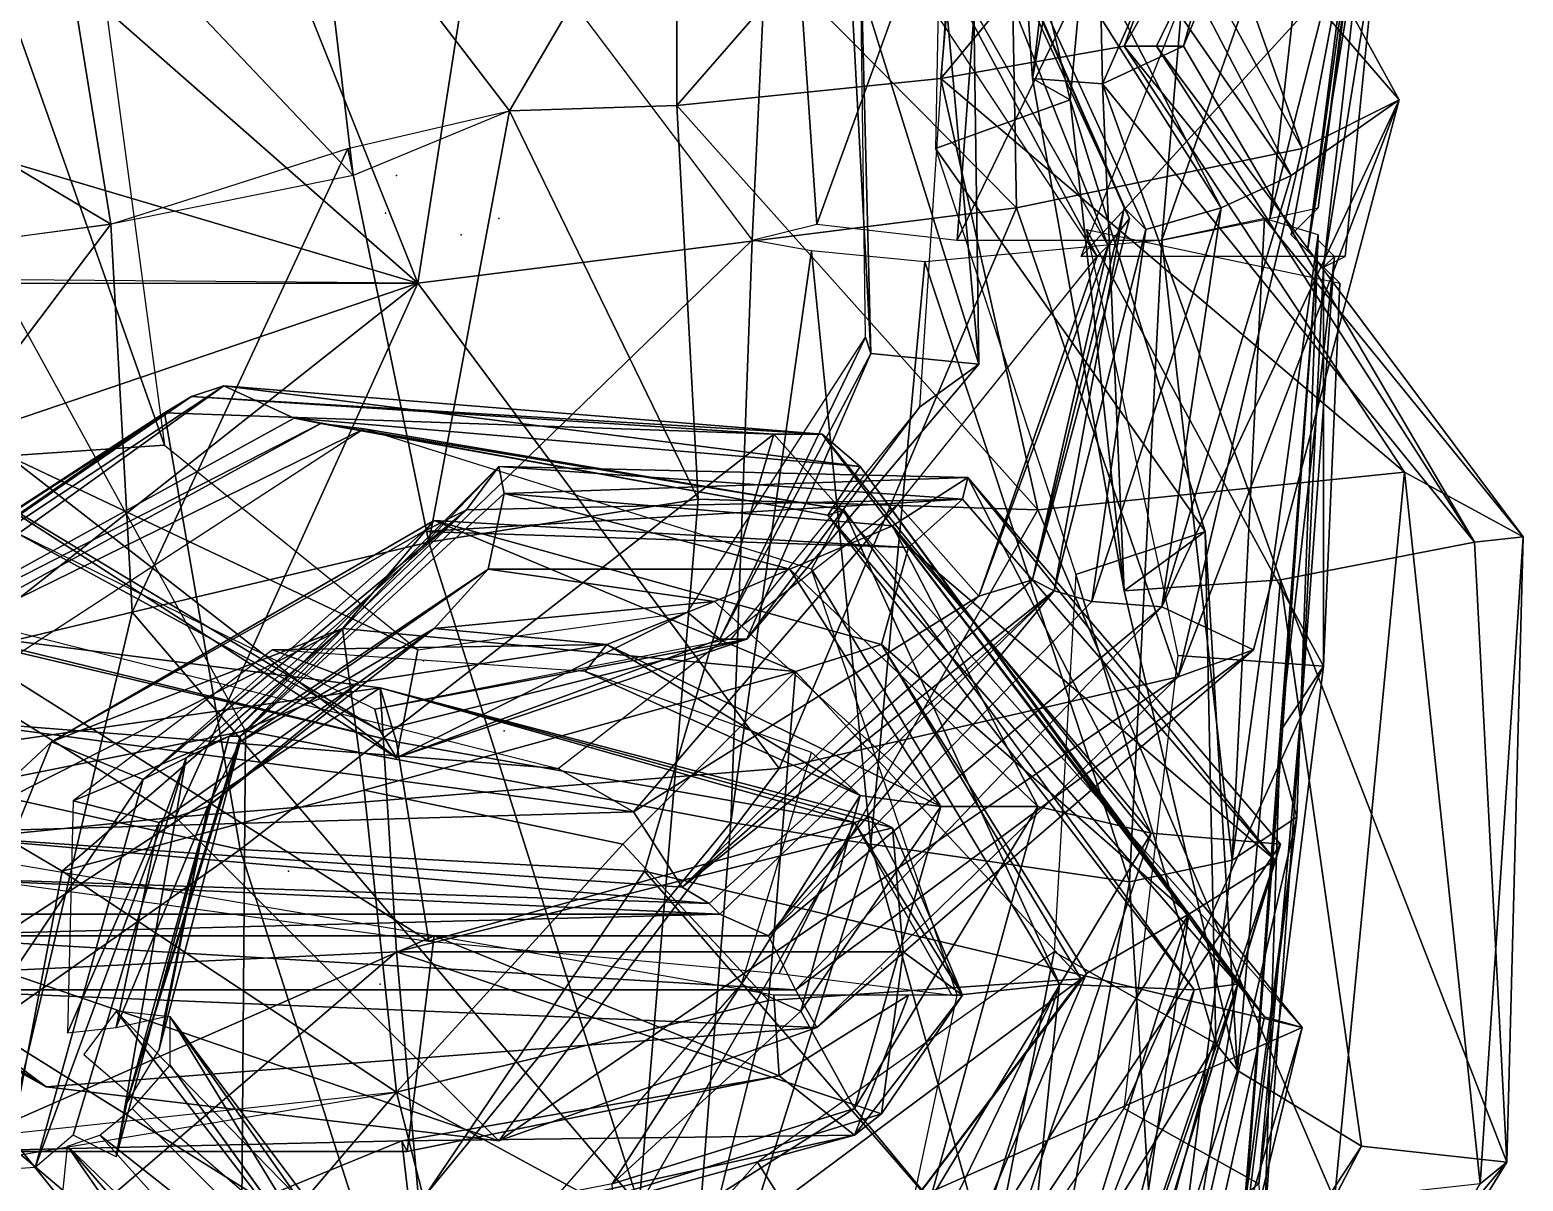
# Model space of a CAD drawing. Extents: x 4.9 to 9.1, y -6.1 to 13.5.
# Drawn here: x 7.1919 to 7.6535, y -5.5203 to -5.1645 of the extents above; entities that cross this region are included whole.
import ezdxf

# ---------------------------------------------------------------- set-up
doc = ezdxf.new("R2010")
doc.units = 0
doc.layers.get('0').update_dxf_attribs({"linetype": 'CONTINUOUS'})

msp = doc.modelspace()

# ---------------------------------------------------------------- linework, layer by layer
at = {"color": 0}
for p in [(7.30519, -5.20949, -0.54), (7.30519, -5.20949, -0.53833), (7.30185, -5.22115, -0.49333), (7.30185, -5.22115, -0.49333), (7.33685, -5.22282, 0.88833), (7.33685, -5.22282, 0.88833), (7.33685, -5.22282, 0.88833), (7.33685, -5.22282, 0.88833), (7.32519, -5.22782, 0.655), (7.32519, -5.22782, 0.655), (7.31352, -5.35949, -2.53), (7.33852, -5.38115, 0.88667), (7.27185, -5.42449, -1.145), (7.27185, -5.42449, -1.145), (7.29685, -5.44449, -3.88833), (7.29685, -5.44449, -3.88833), (7.29685, -5.44449, -4.11167), (7.30352, -5.44449, -3.87333), (7.30352, -5.44449, -3.87333), (7.45519, -5.45449, -4.11167), (7.30019, -5.45949, -2.53833), (7.30019, -5.45949, -2.53833), (7.32685, -5.46115, -2.52333), (7.32685, -5.46115, -2.52333)]:
    msp.add_point(p, dxfattribs=at)
for points in [[(7.51519, -5.00449, 1.20667), (7.49352, -5.03449, 1.31167), (7.58519, -5.20115, 1.30333)], [(7.50019, -5.05282, 1.145), (7.51519, -5.00449, 1.20667), (7.61519, -5.18615, 1.20667)], [(7.58519, -5.20115, 1.30333), (7.61519, -5.18615, 1.20667), (7.51519, -5.00449, 1.20667)], [(7.14352, -5.01615, 0.59333), (7.15685, -5.19615, 0.62333), (7.27685, -5.04615, 0.73167)], [(7.51352, -5.18615, -0.55833), (7.47519, -5.02615, -0.32333), (7.47185, -5.20115, -0.36833)], [(7.47519, -5.02615, -0.32333), (7.51352, -5.18615, -0.55833), (7.52685, -5.04282, -0.55833)], [(7.52019, -5.02449, -0.88), (7.49185, -5.03115, -0.705), (7.50185, -5.17949, -0.71333)], [(7.50185, -5.17949, -0.71333), (7.52352, -5.18115, -0.88), (7.52019, -5.02449, -0.88)], [(7.58352, -5.04449, -1.05167), (7.52019, -5.02449, -0.88), (7.52352, -5.18115, -0.88)], [(7.52685, -5.04282, -0.55833), (7.50185, -5.17949, -0.71333), (7.49185, -5.03115, -0.705)], [(7.49352, -5.03449, 1.31167), (7.34019, -5.06115, 1.49333), (7.49685, -5.21949, 1.465)], [(7.49685, -5.21949, 1.465), (7.58519, -5.20115, 1.30333), (7.49352, -5.03449, 1.31167)], [(7.50185, -5.17949, -0.71333), (7.52685, -5.04282, -0.55833), (7.51352, -5.18615, -0.55833)], [(7.52352, -5.18115, -0.88), (7.54852, -5.16949, -1.06833), (7.58352, -5.04449, -1.05167)], [(7.59852, -5.04949, -1.215), (7.58352, -5.04449, -1.05167), (7.54852, -5.16949, -1.06833)], [(7.42352, -5.05449, 0.68167), (7.27685, -5.04615, 0.73167), (7.41519, -5.22949, 0.67667)], [(7.53019, -5.16949, -1.265), (7.59852, -5.04949, -1.215), (7.54019, -5.16949, -1.20833)], [(7.59852, -5.04949, -1.215), (7.53019, -5.16949, -1.265), (7.57019, -5.06282, -1.32667)], [(7.54852, -5.16949, -1.06833), (7.54019, -5.16949, -1.20833), (7.59852, -5.04949, -1.215)], [(7.41519, -5.22949, 0.67667), (7.43519, -5.22449, 0.66167), (7.42352, -5.05449, 0.68167)], [(7.49019, -5.07282, 0.635), (7.42352, -5.05449, 0.68167), (7.43519, -5.22449, 0.66167)], [(7.47685, -5.05782, 1.09), (7.50019, -5.05282, 1.145), (7.58185, -5.20949, 1.14667)], [(7.61519, -5.18615, 1.20667), (7.58185, -5.20949, 1.14667), (7.50019, -5.05282, 1.145)], [(7.15185, -5.15449, 0.85), (7.16852, -5.16782, 0.98167), (7.26019, -5.05949, 0.96)], [(7.31185, -5.24282, 1.55333), (7.23852, -5.05949, 1.50333), (7.17519, -5.12282, 1.52833)], [(7.31185, -5.24282, 1.55333), (7.34019, -5.06115, 1.49333), (7.23852, -5.05949, 1.50333)], [(7.46519, -5.06949, 1.03333), (7.47685, -5.05782, 1.09), (7.56019, -5.21949, 1.09)], [(7.58185, -5.20949, 1.14667), (7.56019, -5.21949, 1.09), (7.47685, -5.05782, 1.09)], [(7.31185, -5.24282, 1.55333), (7.49685, -5.21949, 1.465), (7.34019, -5.06115, 1.49333)], [(7.47352, -5.17949, -1.34833), (7.57019, -5.06282, -1.32667), (7.53019, -5.16949, -1.265)], [(7.57019, -5.06282, -1.32667), (7.47352, -5.17949, -1.34833), (7.48185, -5.08449, -1.405)], [(7.43519, -5.22449, 0.66167), (7.47852, -5.22949, 0.62167), (7.49019, -5.07282, 0.635)], [(7.46185, -5.07115, 0.98), (7.52519, -5.23115, 0.96), (7.44185, -5.08449, 0.935)], [(7.52519, -5.23115, 0.96), (7.46185, -5.07115, 0.98), (7.53185, -5.22282, 0.98167)], [(7.46519, -5.07115, 1.00667), (7.53185, -5.22282, 0.98167), (7.46185, -5.07115, 0.98)], [(7.46519, -5.06949, 1.03333), (7.53019, -5.21949, 1.00667), (7.46519, -5.07115, 1.00667)], [(7.53019, -5.21949, 1.00667), (7.46519, -5.06949, 1.03333), (7.53685, -5.22615, 1.025)], [(7.56019, -5.21949, 1.09), (7.53685, -5.22615, 1.025), (7.46519, -5.06949, 1.03333)], [(7.53185, -5.22282, 0.98167), (7.46519, -5.07115, 1.00667), (7.53019, -5.21949, 1.00667)], [(7.47852, -5.22949, 0.62167), (7.54185, -5.22949, 0.52667), (7.55519, -5.07115, 0.53167)], [(7.55519, -5.07115, 0.53167), (7.49019, -5.07282, 0.635), (7.47852, -5.22949, 0.62167)], [(7.59019, -5.09115, 0.425), (7.55519, -5.07115, 0.53167), (7.54185, -5.22949, 0.52667)], [(7.07519, -5.12282, 0.86833), (7.19352, -5.07615, 0.84333), (7.10352, -5.20115, 0.815)], [(7.39185, -5.18782, -1.385), (7.48185, -5.08449, -1.405), (7.47352, -5.17949, -1.34833)], [(7.48185, -5.08449, -1.405), (7.39185, -5.18782, -1.385), (7.39185, -5.10115, -1.44)], [(7.44185, -5.08449, 0.935), (7.52185, -5.23449, 0.95833), (7.43019, -5.09615, 0.91167)], [(7.52185, -5.23449, 0.95833), (7.44185, -5.08449, 0.935), (7.52519, -5.23115, 0.96)], [(7.54185, -5.22949, 0.52667), (7.57519, -5.22282, 0.405), (7.59019, -5.09115, 0.425)], [(7.60519, -5.10449, 0.24333), (7.59019, -5.09115, 0.425), (7.57519, -5.22282, 0.405)], [(7.34019, -5.18949, -1.38333), (7.28019, -5.11115, -1.445), (7.39185, -5.10115, -1.44)], [(7.34019, -5.18949, -1.38333), (7.39185, -5.10115, -1.44), (7.39185, -5.18782, -1.385)], [(7.57519, -5.22282, 0.405), (7.59019, -5.21949, 0.24833), (7.60519, -5.10449, 0.24333)], [(7.60352, -5.11282, 0.055), (7.60519, -5.10449, 0.24333), (7.59019, -5.21949, 0.24833)], [(7.60852, -5.13449, -0.31167), (7.51685, -5.23449, -0.40833), (7.56685, -5.10782, -0.41333)], [(7.06352, -5.13282, -1.35667), (7.19852, -5.11115, -1.43167), (7.21685, -5.22449, -1.37167)], [(7.29185, -5.20949, -1.385), (7.21685, -5.22449, -1.37167), (7.19852, -5.11115, -1.43167)], [(7.19852, -5.11115, -1.43167), (7.28019, -5.11115, -1.445), (7.29185, -5.20949, -1.385)], [(7.34019, -5.18949, -1.38333), (7.29185, -5.20949, -1.385), (7.28019, -5.11115, -1.445)], [(7.58685, -5.23282, -0.085), (7.60352, -5.11282, 0.055), (7.58185, -5.22782, 0.04833)], [(7.59019, -5.21949, 0.24833), (7.58185, -5.22782, 0.04833), (7.60352, -5.11282, 0.055)], [(7.60352, -5.11282, 0.055), (7.58685, -5.23282, -0.085), (7.60185, -5.11615, -0.085)], [(7.60519, -5.12115, -0.18), (7.60185, -5.11615, -0.085), (7.58685, -5.23282, -0.085)], [(7.31185, -5.24282, 1.55333), (7.17519, -5.12282, 1.52833), (7.13185, -5.18949, 1.54167)], [(7.58685, -5.23282, -0.085), (7.59185, -5.23782, -0.18833), (7.60519, -5.12115, -0.18)], [(7.60852, -5.13449, -0.31167), (7.60519, -5.12115, -0.18), (7.59185, -5.23782, -0.18833)], [(7.21685, -5.22449, -1.37167), (7.08185, -5.24282, -1.34833), (7.06352, -5.13282, -1.35667)], [(7.17852, -5.13782, 0.69), (7.21185, -5.13115, 0.56167), (7.23352, -5.29282, 0.55667)], [(7.23352, -5.29282, 0.55667), (7.18519, -5.29615, 0.70167), (7.17852, -5.13782, 0.69)], [(7.44852, -5.13449, 0.60167), (7.44519, -5.13949, 0.715), (7.45185, -5.26449, 0.71833)], [(7.45185, -5.26449, 0.71833), (7.45019, -5.25949, 0.6), (7.44852, -5.13449, 0.60167)], [(7.51685, -5.23449, -0.40833), (7.60852, -5.13449, -0.31167), (7.59852, -5.23449, -0.31167)], [(7.59185, -5.23782, -0.18833), (7.59852, -5.23449, -0.31167), (7.60852, -5.13449, -0.31167)], [(7.44519, -5.13949, 0.715), (7.48352, -5.14282, 0.86), (7.48519, -5.26782, 0.85167)], [(7.48519, -5.26782, 0.85167), (7.45185, -5.26449, 0.71833), (7.44519, -5.13949, 0.715)], [(7.47519, -5.15615, 0.955), (7.48519, -5.26782, 0.85167), (7.48352, -5.14282, 0.86)], [(7.48519, -5.26782, 0.85167), (7.47519, -5.15615, 0.955), (7.46685, -5.28115, 0.94833)], [(7.47352, -5.17949, -1.34833), (7.53019, -5.16949, -1.265), (7.61685, -5.30115, -1.31167)], [(7.52352, -5.18115, -0.88), (7.63852, -5.32282, -1.04833), (7.54852, -5.16949, -1.06833)], [(7.53019, -5.16949, -1.265), (7.54019, -5.16949, -1.20833), (7.65352, -5.32115, -1.21)], [(7.65352, -5.32115, -1.21), (7.61685, -5.30115, -1.31167), (7.53019, -5.16949, -1.265)], [(7.54019, -5.16949, -1.20833), (7.54852, -5.16949, -1.06833), (7.63852, -5.32282, -1.04833)], [(7.63852, -5.32282, -1.04833), (7.65352, -5.32115, -1.21), (7.54019, -5.16949, -1.20833)], [(7.39185, -5.18782, -1.385), (7.47352, -5.17949, -1.34833), (7.50352, -5.31282, -1.41833)], [(7.61685, -5.30115, -1.31167), (7.50352, -5.31282, -1.41833), (7.47352, -5.17949, -1.34833)], [(7.51352, -5.18615, -0.55833), (7.53019, -5.33782, -0.715), (7.50185, -5.17949, -0.71333)], [(7.52352, -5.18115, -0.88), (7.50185, -5.17949, -0.71333), (7.53019, -5.33782, -0.715)], [(7.53019, -5.33782, -0.715), (7.57852, -5.33449, -0.86833), (7.52352, -5.18115, -0.88)], [(7.63852, -5.32282, -1.04833), (7.52352, -5.18115, -0.88), (7.57852, -5.33449, -0.86833)], [(7.34019, -5.18949, -1.38333), (7.39185, -5.18782, -1.385), (7.39852, -5.30949, -1.44167)], [(7.50352, -5.31282, -1.41833), (7.39852, -5.30949, -1.44167), (7.39185, -5.18782, -1.385)], [(7.47185, -5.20115, -0.36833), (7.55519, -5.31949, -0.56833), (7.51352, -5.18615, -0.55833)], [(7.53019, -5.33782, -0.715), (7.51352, -5.18615, -0.55833), (7.55519, -5.31949, -0.56833)], [(7.61519, -5.18615, 1.20667), (7.54185, -5.34282, 1.13833), (7.58185, -5.20949, 1.14667)], [(7.54185, -5.34282, 1.13833), (7.61519, -5.18615, 1.20667), (7.57019, -5.35615, 1.215)], [(7.54685, -5.36449, 1.32333), (7.57019, -5.35615, 1.215), (7.61519, -5.18615, 1.20667)], [(7.61519, -5.18615, 1.20667), (7.58519, -5.20115, 1.30333), (7.54685, -5.36449, 1.32333)], [(7.31185, -5.24282, 1.55333), (7.13185, -5.18949, 1.54167), (7.12019, -5.24282, 1.53833)], [(7.34019, -5.18949, -1.38333), (7.31519, -5.32282, -1.435), (7.29019, -5.20115, -1.38333)], [(7.34019, -5.18949, -1.38333), (7.39852, -5.30949, -1.44167), (7.31519, -5.32282, -1.435)], [(7.10852, -5.41115, 0.60667), (7.25852, -5.38115, 0.72333), (7.15685, -5.19615, 0.62333)], [(7.29019, -5.20115, -1.38333), (7.22352, -5.34449, -1.42833), (7.21685, -5.22449, -1.37167)], [(7.22352, -5.34449, -1.42833), (7.29019, -5.20115, -1.38333), (7.31519, -5.32282, -1.435)], [(7.55519, -5.31949, -0.56833), (7.47185, -5.20115, -0.36833), (7.51519, -5.33282, -0.36333)], [(7.49685, -5.21949, 1.465), (7.54685, -5.36449, 1.32333), (7.58519, -5.20115, 1.30333)], [(7.56019, -5.21949, 1.09), (7.58185, -5.20949, 1.14667), (7.54185, -5.34282, 1.13833)], [(7.31185, -5.24282, 1.55333), (7.42352, -5.39282, 1.45833), (7.49685, -5.21949, 1.465)], [(7.54685, -5.36449, 1.32333), (7.49685, -5.21949, 1.465), (7.42352, -5.39282, 1.45833)], [(7.53019, -5.21949, 1.00667), (7.50185, -5.33449, 0.98167), (7.53185, -5.22282, 0.98167)], [(7.50185, -5.33449, 0.98167), (7.53019, -5.21949, 1.00667), (7.50852, -5.33782, 1.015)], [(7.53685, -5.22615, 1.025), (7.50852, -5.33782, 1.015), (7.53019, -5.21949, 1.00667)], [(7.53685, -5.22615, 1.025), (7.56019, -5.21949, 1.09), (7.52019, -5.34115, 1.08667)], [(7.54185, -5.34282, 1.13833), (7.52019, -5.34115, 1.08667), (7.56019, -5.21949, 1.09)], [(7.21685, -5.22449, -1.37167), (7.10519, -5.37282, -1.35833), (7.07852, -5.24282, -1.35667)], [(7.10519, -5.37282, -1.35833), (7.21685, -5.22449, -1.37167), (7.22352, -5.34449, -1.42833)], [(7.52519, -5.23115, 0.96), (7.53185, -5.22282, 0.98167), (7.50185, -5.33449, 0.98167)], [(7.54185, -5.22949, 0.535), (7.56352, -5.42115, 0.415), (7.57352, -5.22282, 0.41333)], [(7.59019, -5.22782, 0.24), (7.57352, -5.22282, 0.41333), (7.56352, -5.42115, 0.415)], [(7.40852, -5.40949, 0.67167), (7.41519, -5.22949, 0.67667), (7.25852, -5.38115, 0.72333)], [(7.41519, -5.22949, 0.67667), (7.40852, -5.40949, 0.67167), (7.43352, -5.23282, 0.66167)], [(7.46852, -5.23615, 0.62167), (7.53185, -5.42782, 0.52167), (7.54185, -5.22949, 0.535)], [(7.50852, -5.33782, 1.015), (7.53685, -5.22615, 1.025), (7.50852, -5.33782, 1.03333)], [(7.52019, -5.34115, 1.08667), (7.50852, -5.33782, 1.03333), (7.53685, -5.22615, 1.025)], [(7.59185, -5.36115, -0.31333), (7.54685, -5.35782, -0.41333), (7.51852, -5.22615, -0.40667)], [(7.51852, -5.22615, -0.40667), (7.59685, -5.24282, -0.30833), (7.59185, -5.36115, -0.31333)], [(7.56352, -5.42115, 0.415), (7.54185, -5.22949, 0.535), (7.53185, -5.42782, 0.52167)], [(7.56352, -5.42115, 0.415), (7.58352, -5.40782, 0.235), (7.59019, -5.22782, 0.24)], [(7.59019, -5.22782, 0.24), (7.57852, -5.38949, 0.05667), (7.59019, -5.22949, 0.05167)], [(7.57852, -5.38949, 0.05667), (7.59019, -5.22782, 0.24), (7.58352, -5.40782, 0.235)], [(7.59019, -5.22949, 0.05167), (7.57852, -5.38115, -0.08833), (7.59519, -5.23449, -0.09)], [(7.57852, -5.38115, -0.08833), (7.59019, -5.22949, 0.05167), (7.57852, -5.38949, 0.05667)], [(7.45185, -5.41615, 0.64167), (7.43352, -5.23282, 0.66167), (7.40852, -5.40949, 0.67167)], [(7.43352, -5.23282, 0.66167), (7.45185, -5.41615, 0.64167), (7.46852, -5.23615, 0.62167)], [(7.48519, -5.33949, 0.95167), (7.46019, -5.31115, 0.915), (7.52185, -5.23449, 0.95833)], [(7.52185, -5.23449, 0.95833), (7.52519, -5.23115, 0.96), (7.48519, -5.33949, 0.95167)], [(7.50185, -5.33449, 0.98167), (7.48519, -5.33949, 0.95167), (7.52519, -5.23115, 0.96)], [(7.58519, -5.37115, -0.19333), (7.59519, -5.23449, -0.09), (7.57852, -5.38115, -0.08833)], [(7.59519, -5.23449, -0.09), (7.58519, -5.37115, -0.19333), (7.59185, -5.23782, -0.18833)], [(7.53185, -5.42782, 0.52167), (7.46852, -5.23615, 0.62167), (7.45185, -5.41615, 0.64167)], [(7.59185, -5.36115, -0.31333), (7.59185, -5.23782, -0.18833), (7.58519, -5.37115, -0.19333)], [(7.59185, -5.23782, -0.18833), (7.59185, -5.36115, -0.31333), (7.59685, -5.24282, -0.30833)], [(7.31185, -5.24282, 1.55333), (7.11185, -5.24115, 1.53667), (7.13019, -5.30449, 1.53)], [(7.31185, -5.24282, 1.55333), (7.13019, -5.30449, 1.53), (7.16185, -5.36115, 1.51833)], [(7.31185, -5.24282, 1.55333), (7.16185, -5.36115, 1.51833), (7.23685, -5.40782, 1.49167)], [(7.31185, -5.24282, 1.55333), (7.23685, -5.40782, 1.49167), (7.42352, -5.39282, 1.45833)], [(7.40519, -5.35282, 0.73167), (7.39519, -5.34449, 0.58), (7.45019, -5.25949, 0.6)], [(7.45019, -5.25949, 0.6), (7.45185, -5.26449, 0.71833), (7.40519, -5.35282, 0.73167)], [(7.41352, -5.35282, 0.83667), (7.40519, -5.35282, 0.73167), (7.45185, -5.26449, 0.71833)], [(7.45185, -5.26449, 0.71833), (7.48519, -5.26782, 0.85167), (7.41352, -5.35282, 0.83667)], [(7.46685, -5.28115, 0.94833), (7.41352, -5.35282, 0.83667), (7.48519, -5.26782, 0.85167)], [(7.24185, -5.27782, -1.68333), (7.25185, -5.27449, -1.86333), (7.10852, -5.36949, -1.83333)], [(7.12185, -5.36782, -2.08167), (7.10852, -5.36949, -1.83333), (7.25185, -5.27449, -1.86333)], [(7.25185, -5.27449, -1.86333), (7.27352, -5.28449, -2.08), (7.12185, -5.36782, -2.08167)], [(7.25185, -5.27449, -1.86333), (7.24185, -5.27782, -1.68333), (7.43685, -5.28949, -1.67667)], [(7.43685, -5.28949, -1.67667), (7.44852, -5.29949, -1.86), (7.25185, -5.27449, -1.86333)], [(7.27352, -5.28449, -2.08), (7.25185, -5.27449, -1.86333), (7.44852, -5.29949, -1.86)], [(7.23352, -5.28282, -1.48333), (7.24185, -5.27782, -1.68333), (7.09519, -5.37282, -1.62333)], [(7.10852, -5.36949, -1.83333), (7.09519, -5.37282, -1.62333), (7.24185, -5.27782, -1.68333)], [(7.24185, -5.27782, -1.68333), (7.23352, -5.28282, -1.48333), (7.42185, -5.28949, -1.495)], [(7.42185, -5.28949, -1.495), (7.43685, -5.28949, -1.67667), (7.24185, -5.27782, -1.68333)], [(7.41352, -5.35282, 0.83667), (7.46685, -5.28115, 0.94833), (7.40852, -5.35282, 0.92667)], [(7.25685, -5.41782, -1.55167), (7.23352, -5.28282, -1.48333), (7.09185, -5.38115, -1.405)], [(7.09519, -5.37282, -1.62333), (7.09185, -5.38115, -1.405), (7.23352, -5.28282, -1.48333)], [(7.28185, -5.28615, -2.28167), (7.12185, -5.36782, -2.08167), (7.27352, -5.28449, -2.08)], [(7.25685, -5.41782, -1.55167), (7.42185, -5.28949, -1.495), (7.23352, -5.28282, -1.48333)], [(7.44852, -5.29949, -1.86), (7.43852, -5.31449, -2.03333), (7.27352, -5.28449, -2.08)], [(7.28185, -5.28615, -2.28167), (7.27352, -5.28449, -2.08), (7.43852, -5.31449, -2.03333)], [(7.12185, -5.36782, -2.08167), (7.28185, -5.28615, -2.28167), (7.13519, -5.36615, -2.28333)], [(7.29519, -5.28782, -2.53), (7.13519, -5.36615, -2.28333), (7.28185, -5.28615, -2.28167)], [(7.13519, -5.36615, -2.28333), (7.29519, -5.28782, -2.53), (7.15685, -5.37782, -2.49667)], [(7.42185, -5.28949, -1.495), (7.25685, -5.41782, -1.55167), (7.38185, -5.42449, -1.55667)], [(7.43852, -5.31449, -2.03333), (7.44352, -5.31282, -2.20833), (7.28185, -5.28615, -2.28167)], [(7.29519, -5.28782, -2.53), (7.28185, -5.28615, -2.28167), (7.44352, -5.31282, -2.20833)], [(7.44352, -5.31282, -2.20833), (7.43352, -5.33115, -2.31), (7.29519, -5.28782, -2.53)], [(7.38185, -5.42449, -1.55667), (7.58519, -5.47282, -1.42167), (7.42185, -5.28949, -1.495)], [(7.43685, -5.28949, -1.67667), (7.42185, -5.28949, -1.495), (7.58519, -5.47282, -1.42167)], [(7.58519, -5.47282, -1.42167), (7.57352, -5.46949, -1.65667), (7.43685, -5.28949, -1.67667)], [(7.44852, -5.29949, -1.86), (7.43685, -5.28949, -1.67667), (7.57352, -5.46949, -1.65667)], [(7.18519, -5.29615, 0.70167), (7.23352, -5.29282, 0.55667), (7.31185, -5.35615, 0.57167)], [(7.17019, -5.30282, 0.84167), (7.18519, -5.29615, 0.70167), (7.30519, -5.38949, 0.725)], [(7.31185, -5.35615, 0.57167), (7.30519, -5.38949, 0.725), (7.18519, -5.29615, 0.70167)], [(7.32685, -5.31282, -2.95333), (7.33685, -5.29949, -3.11), (7.25352, -5.38282, -3.12333)], [(7.25685, -5.38282, -3.27667), (7.25352, -5.38282, -3.12333), (7.33685, -5.29949, -3.11)], [(7.33685, -5.29949, -3.11), (7.33852, -5.30782, -3.28167), (7.25685, -5.38282, -3.27667)], [(7.33685, -5.29949, -3.11), (7.32685, -5.31282, -2.95333), (7.48019, -5.30949, -2.95333)], [(7.48019, -5.30949, -2.95333), (7.48185, -5.30282, -3.11833), (7.33685, -5.29949, -3.11)], [(7.33852, -5.30782, -3.28167), (7.33685, -5.29949, -3.11), (7.48185, -5.30282, -3.11833)], [(7.43852, -5.31449, -2.03333), (7.44852, -5.29949, -1.86), (7.56519, -5.45949, -1.81)], [(7.57352, -5.46949, -1.65667), (7.56519, -5.45949, -1.81), (7.44852, -5.29949, -1.86)], [(7.18685, -5.31949, 0.97833), (7.17019, -5.30282, 0.84167), (7.30019, -5.38115, 0.84)], [(7.30519, -5.38949, 0.725), (7.30019, -5.38115, 0.84), (7.17019, -5.30282, 0.84167)], [(7.48185, -5.30282, -3.11833), (7.45852, -5.31782, -3.28), (7.33852, -5.30782, -3.28167)], [(7.48185, -5.30282, -3.11833), (7.53852, -5.41282, -3.3), (7.45852, -5.31782, -3.28)], [(7.48185, -5.30282, -3.11833), (7.48019, -5.30949, -2.95333), (7.57685, -5.42115, -2.93333)], [(7.57685, -5.42115, -2.93333), (7.57852, -5.41615, -3.125), (7.48185, -5.30282, -3.11833)], [(7.53852, -5.41282, -3.3), (7.48185, -5.30282, -3.11833), (7.57852, -5.41615, -3.125)], [(7.50352, -5.31282, -1.41833), (7.61685, -5.30115, -1.31167), (7.59519, -5.52615, -1.34167)], [(7.64019, -5.52115, -1.22333), (7.59519, -5.52615, -1.34167), (7.61685, -5.30115, -1.31167)], [(7.61685, -5.30115, -1.31167), (7.65352, -5.32115, -1.21), (7.64019, -5.52115, -1.22333)], [(7.33352, -5.33115, -3.45167), (7.25685, -5.38282, -3.27667), (7.33852, -5.30782, -3.28167)], [(7.33852, -5.30782, -3.28167), (7.42685, -5.33115, -3.455), (7.33352, -5.33115, -3.45167)], [(7.42685, -5.33115, -3.455), (7.33852, -5.30782, -3.28167), (7.45852, -5.31782, -3.28)], [(7.32685, -5.31282, -2.95333), (7.22685, -5.39615, -2.78167), (7.31352, -5.31949, -2.78667)], [(7.22685, -5.39615, -2.78167), (7.32685, -5.31282, -2.95333), (7.24019, -5.38949, -2.94833)], [(7.25352, -5.38282, -3.12333), (7.24019, -5.38949, -2.94833), (7.32685, -5.31282, -2.95333)], [(7.48019, -5.30949, -2.95333), (7.31352, -5.31949, -2.78667), (7.46352, -5.32449, -2.78667)], [(7.31352, -5.31949, -2.78667), (7.48019, -5.30949, -2.95333), (7.32685, -5.31282, -2.95333)], [(7.38019, -5.52782, -1.44667), (7.31519, -5.32282, -1.435), (7.39852, -5.30949, -1.44167)], [(7.37852, -5.40615, 0.93833), (7.35519, -5.39282, 0.82833), (7.46019, -5.31115, 0.915)], [(7.46019, -5.31115, 0.915), (7.48519, -5.33949, 0.95167), (7.37852, -5.40615, 0.93833)], [(7.39852, -5.30949, -1.44167), (7.50352, -5.31282, -1.41833), (7.38019, -5.52782, -1.44667)], [(7.59519, -5.52615, -1.34167), (7.38019, -5.52782, -1.44667), (7.50352, -5.31282, -1.41833)], [(7.43352, -5.33115, -2.31), (7.44352, -5.31282, -2.20833), (7.51019, -5.45949, -2.17167)], [(7.44352, -5.31282, -2.20833), (7.43852, -5.31449, -2.03333), (7.55185, -5.46115, -2.00667)], [(7.55185, -5.46115, -2.00667), (7.51019, -5.45949, -2.17167), (7.44352, -5.31282, -2.20833)], [(7.46352, -5.32449, -2.78667), (7.57685, -5.42115, -2.93333), (7.48019, -5.30949, -2.95333)], [(7.28852, -5.34949, -2.43833), (7.31685, -5.31615, -2.62), (7.19852, -5.38449, -2.59833)], [(7.31352, -5.31949, -2.78667), (7.19852, -5.38449, -2.59833), (7.31685, -5.31615, -2.62)], [(7.31685, -5.31615, -2.62), (7.28852, -5.34949, -2.43833), (7.42852, -5.36282, -2.43)], [(7.31685, -5.31615, -2.62), (7.46352, -5.32449, -2.78667), (7.31352, -5.31949, -2.78667)], [(7.42852, -5.36282, -2.43), (7.45519, -5.35449, -2.62167), (7.31685, -5.31615, -2.62)], [(7.46352, -5.32449, -2.78667), (7.31685, -5.31615, -2.62), (7.45519, -5.35449, -2.62167)], [(7.45852, -5.31782, -3.28), (7.50352, -5.40449, -3.46), (7.42685, -5.33115, -3.455)], [(7.56519, -5.45949, -1.81), (7.55185, -5.46115, -2.00667), (7.43852, -5.31449, -2.03333)], [(7.50352, -5.40449, -3.46), (7.45852, -5.31782, -3.28), (7.53852, -5.41282, -3.3)], [(7.30019, -5.38115, 0.84), (7.29852, -5.37449, 0.93667), (7.18685, -5.31949, 0.97833)], [(7.19852, -5.38449, -2.59833), (7.31352, -5.31949, -2.78667), (7.22685, -5.39615, -2.78167)], [(7.31519, -5.32282, -1.435), (7.38019, -5.52782, -1.44667), (7.22352, -5.34449, -1.42833)], [(7.51519, -5.33282, -0.36333), (7.55852, -5.47782, -0.56667), (7.55519, -5.31949, -0.56833)], [(7.55519, -5.31949, -0.56833), (7.56519, -5.48615, -0.72333), (7.53019, -5.33782, -0.715)], [(7.56519, -5.48615, -0.72333), (7.55519, -5.31949, -0.56833), (7.55852, -5.47782, -0.56667)], [(7.57852, -5.33449, -0.86833), (7.64852, -5.51449, -1.03167), (7.63852, -5.32282, -1.04833)], [(7.65352, -5.32115, -1.21), (7.63852, -5.32282, -1.04833), (7.64852, -5.51449, -1.03167)], [(7.64852, -5.51449, -1.03167), (7.64019, -5.52115, -1.22333), (7.65352, -5.32115, -1.21)], [(7.45519, -5.35449, -2.62167), (7.55019, -5.43782, -2.77667), (7.46352, -5.32449, -2.78667)], [(7.57685, -5.42115, -2.93333), (7.46352, -5.32449, -2.78667), (7.55019, -5.43782, -2.77667)], [(7.25685, -5.38282, -3.27667), (7.33352, -5.33115, -3.45167), (7.25685, -5.38449, -3.435)], [(7.31685, -5.34949, -3.59833), (7.25685, -5.38449, -3.435), (7.33352, -5.33115, -3.45167)], [(7.33352, -5.33115, -3.45167), (7.40352, -5.34115, -3.59667), (7.31685, -5.34949, -3.59833)], [(7.40352, -5.34115, -3.59667), (7.33352, -5.33115, -3.45167), (7.42685, -5.33115, -3.455)], [(7.42685, -5.33115, -3.455), (7.47352, -5.40449, -3.59333), (7.40352, -5.34115, -3.59667)], [(7.47352, -5.40449, -3.59333), (7.42685, -5.33115, -3.455), (7.50352, -5.40449, -3.46)], [(7.51019, -5.45949, -2.17167), (7.47852, -5.46282, -2.24), (7.43352, -5.33115, -2.31)], [(7.48519, -5.33949, 0.95167), (7.50185, -5.33449, 0.98167), (7.39352, -5.42949, 0.98667)], [(7.50852, -5.33782, 1.015), (7.39352, -5.42949, 0.98667), (7.50185, -5.33449, 0.98167)], [(7.55852, -5.47782, -0.56667), (7.51519, -5.33282, -0.36333), (7.50852, -5.44949, -0.36333)], [(7.57852, -5.33449, -0.86833), (7.53019, -5.33782, -0.715), (7.56519, -5.48615, -0.72333)], [(7.56519, -5.48615, -0.72333), (7.60352, -5.50949, -0.85833), (7.57852, -5.33449, -0.86833)], [(7.64852, -5.51449, -1.03167), (7.57852, -5.33449, -0.86833), (7.60352, -5.50949, -0.85833)], [(7.37019, -5.35449, -3.75), (7.31685, -5.34949, -3.59833), (7.40352, -5.34115, -3.59667)], [(7.37019, -5.35449, -3.75), (7.40352, -5.34115, -3.59667), (7.47352, -5.40449, -3.59333)], [(7.39352, -5.42949, 0.98667), (7.37852, -5.40615, 0.93833), (7.48519, -5.33949, 0.95167)], [(7.39352, -5.42949, 0.98667), (7.50852, -5.33782, 1.015), (7.40185, -5.43449, 1.01333)], [(7.50852, -5.33782, 1.03333), (7.40185, -5.43449, 1.01333), (7.50852, -5.33782, 1.015)], [(7.40185, -5.43449, 1.01333), (7.50852, -5.33782, 1.03333), (7.40519, -5.43782, 1.03833)], [(7.42019, -5.44449, 1.09), (7.40519, -5.43782, 1.03833), (7.50852, -5.33782, 1.03333)], [(7.50852, -5.33782, 1.03333), (7.52019, -5.34115, 1.08667), (7.42019, -5.44449, 1.09)], [(7.54185, -5.34282, 1.13833), (7.42019, -5.44449, 1.09), (7.52019, -5.34115, 1.08667)], [(7.22352, -5.34449, -1.42833), (7.17019, -5.56949, -1.385), (7.10519, -5.37282, -1.35833)], [(7.17019, -5.56949, -1.385), (7.22352, -5.34449, -1.42833), (7.38019, -5.52782, -1.44667)], [(7.39519, -5.34449, 0.58), (7.40519, -5.35282, 0.73167), (7.30519, -5.38949, 0.725)], [(7.30519, -5.38949, 0.725), (7.31185, -5.35615, 0.57167), (7.39519, -5.34449, 0.58)], [(7.42019, -5.44449, 1.09), (7.54185, -5.34282, 1.13833), (7.42852, -5.46115, 1.145)], [(7.57019, -5.35615, 1.215), (7.42852, -5.46115, 1.145), (7.54185, -5.34282, 1.13833)], [(7.31519, -5.44615, -3.73667), (7.16185, -5.34949, -3.91167), (7.14685, -5.42282, -3.83667)], [(7.15685, -5.34949, -4.03), (7.30519, -5.38449, -3.87167), (7.30019, -5.36782, -4.00167)], [(7.30019, -5.36782, -4.00167), (7.16019, -5.38782, -4.09667), (7.15685, -5.34949, -4.03)], [(7.30519, -5.38449, -3.87167), (7.15685, -5.34949, -4.03), (7.16185, -5.34949, -3.91167)], [(7.16185, -5.34949, -3.91167), (7.31519, -5.44615, -3.73667), (7.30519, -5.38449, -3.87167)], [(7.16519, -5.37782, 0.88333), (7.18352, -5.34949, 0.83167), (7.35519, -5.39282, 0.82833)], [(7.20185, -5.42449, -2.35833), (7.28852, -5.34949, -2.43833), (7.17352, -5.40782, -2.45)], [(7.19852, -5.38449, -2.59833), (7.17352, -5.40782, -2.45), (7.28852, -5.34949, -2.43833)], [(7.28852, -5.34949, -2.43833), (7.20185, -5.42449, -2.35833), (7.29519, -5.39949, -2.34833)], [(7.25685, -5.38449, -3.435), (7.31685, -5.34949, -3.59833), (7.24685, -5.40449, -3.60333)], [(7.29352, -5.36615, -3.74), (7.24685, -5.40449, -3.60333), (7.31685, -5.34949, -3.59833)], [(7.29519, -5.39949, -2.34833), (7.42852, -5.36282, -2.43), (7.28852, -5.34949, -2.43833)], [(7.31685, -5.34949, -3.59833), (7.37019, -5.35449, -3.75), (7.29352, -5.36615, -3.74)], [(7.26685, -5.35615, -3.86), (7.29352, -5.36615, -3.74), (7.37019, -5.35449, -3.75)], [(7.37019, -5.35449, -3.75), (7.36352, -5.36282, -3.85), (7.26685, -5.35615, -3.86)], [(7.41352, -5.35282, 0.83667), (7.40852, -5.35282, 0.92667), (7.29852, -5.37449, 0.93667)], [(7.29852, -5.37449, 0.93667), (7.30019, -5.38115, 0.84), (7.41352, -5.35282, 0.83667)], [(7.30519, -5.38949, 0.725), (7.41352, -5.35282, 0.83667), (7.30019, -5.38115, 0.84)], [(7.41352, -5.35282, 0.83667), (7.30519, -5.38949, 0.725), (7.40519, -5.35282, 0.73167)], [(7.36352, -5.36282, -3.85), (7.37019, -5.35449, -3.75), (7.44852, -5.40115, -3.755)], [(7.47352, -5.40449, -3.59333), (7.44852, -5.40115, -3.755), (7.37019, -5.35449, -3.75)], [(7.45519, -5.35449, -2.62167), (7.42852, -5.36282, -2.43), (7.51685, -5.45782, -2.44333)], [(7.51685, -5.45782, -2.44333), (7.51852, -5.45615, -2.585), (7.45519, -5.35449, -2.62167)], [(7.55019, -5.43782, -2.77667), (7.45519, -5.35449, -2.62167), (7.51852, -5.45615, -2.585)], [(7.29352, -5.36615, -3.74), (7.26685, -5.35615, -3.86), (7.20519, -5.40282, -3.82833)], [(7.42852, -5.46115, 1.145), (7.57019, -5.35615, 1.215), (7.43519, -5.47282, 1.225)], [(7.54685, -5.36449, 1.32333), (7.43519, -5.47282, 1.225), (7.57019, -5.35615, 1.215)], [(7.59185, -5.36115, -0.31333), (7.53019, -5.49782, -0.42833), (7.54685, -5.35782, -0.41333)], [(7.08852, -5.42282, 1.38833), (7.23685, -5.40782, 1.49167), (7.16185, -5.36115, 1.51833)], [(7.42852, -5.36282, -2.43), (7.29519, -5.39949, -2.34833), (7.37519, -5.41615, -2.325)], [(7.43519, -5.47282, 1.225), (7.54685, -5.36449, 1.32333), (7.33685, -5.50782, 1.33)], [(7.42352, -5.39282, 1.45833), (7.33685, -5.50782, 1.33), (7.54685, -5.36449, 1.32333)], [(7.44852, -5.40115, -3.755), (7.43352, -5.38782, -3.825), (7.36352, -5.36282, -3.85)], [(7.42852, -5.36282, -2.43), (7.37519, -5.41615, -2.325), (7.42019, -5.46449, -2.31833)], [(7.42019, -5.46449, -2.31833), (7.51685, -5.45782, -2.44333), (7.42852, -5.36282, -2.43)], [(7.53019, -5.49782, -0.42833), (7.59185, -5.36115, -0.31333), (7.57185, -5.52115, -0.32167)], [(7.58519, -5.37115, -0.19333), (7.57185, -5.52115, -0.32167), (7.59185, -5.36115, -0.31333)], [(7.16019, -5.38782, -4.09667), (7.30019, -5.36782, -4.00167), (7.30019, -5.36782, -4.10167)], [(7.30019, -5.36782, -4.10167), (7.16519, -5.45615, -4.12167), (7.16019, -5.38782, -4.09667)], [(7.16519, -5.45615, -4.12167), (7.30019, -5.36782, -4.10167), (7.30519, -5.44949, -4.15167)], [(7.20519, -5.40282, -3.82833), (7.23185, -5.40949, -3.71833), (7.29352, -5.36615, -3.74)], [(7.24685, -5.40449, -3.60333), (7.29352, -5.36615, -3.74), (7.23185, -5.40949, -3.71833)], [(7.30019, -5.36782, -4.00167), (7.44685, -5.40949, -3.85), (7.45185, -5.40782, -4.00333)], [(7.30019, -5.36782, -4.10167), (7.45185, -5.40782, -4.00333), (7.45852, -5.41115, -4.09333)], [(7.45852, -5.41115, -4.09333), (7.30519, -5.44949, -4.15167), (7.30019, -5.36782, -4.10167)], [(7.45185, -5.40782, -4.00333), (7.30019, -5.36782, -4.10167), (7.30019, -5.36782, -4.00167)], [(7.44685, -5.40949, -3.85), (7.30019, -5.36782, -4.00167), (7.30519, -5.38449, -3.87167)], [(7.57185, -5.52115, -0.32167), (7.58519, -5.37115, -0.19333), (7.57352, -5.53449, -0.20667)], [(7.57852, -5.38115, -0.08833), (7.57352, -5.53449, -0.20667), (7.58519, -5.37115, -0.19333)], [(7.15352, -5.41282, 0.94667), (7.16519, -5.37782, 0.88333), (7.37852, -5.40615, 0.93833)], [(7.35519, -5.39282, 0.82833), (7.37852, -5.40615, 0.93833), (7.16519, -5.37782, 0.88333)], [(7.09185, -5.38115, -1.405), (7.17852, -5.47282, -1.505), (7.25685, -5.41782, -1.55167)], [(7.25852, -5.38115, 0.72333), (7.10852, -5.41115, 0.60667), (7.25685, -5.59449, 0.66833)], [(7.24019, -5.38949, -2.94833), (7.25352, -5.38282, -3.12333), (7.21852, -5.51282, -3.11333)], [(7.22185, -5.49615, -3.275), (7.21852, -5.51282, -3.11333), (7.25352, -5.38282, -3.12333)], [(7.25352, -5.38282, -3.12333), (7.25685, -5.38282, -3.27667), (7.22185, -5.49615, -3.275)], [(7.25685, -5.38449, -3.435), (7.22185, -5.49615, -3.275), (7.25685, -5.38282, -3.27667)], [(7.25852, -5.38115, 0.72333), (7.25685, -5.59449, 0.66833), (7.40852, -5.40949, 0.67167)], [(7.57352, -5.53449, -0.20667), (7.57852, -5.38115, -0.08833), (7.56685, -5.53949, -0.09167)], [(7.57852, -5.38949, 0.05667), (7.56685, -5.53949, -0.09167), (7.57852, -5.38115, -0.08833)], [(7.17352, -5.40782, -2.45), (7.19852, -5.38449, -2.59833), (7.14352, -5.51949, -2.59667)], [(7.22685, -5.39615, -2.78167), (7.14352, -5.51949, -2.59667), (7.19852, -5.38449, -2.59833)], [(7.22185, -5.49615, -3.275), (7.25685, -5.38449, -3.435), (7.23185, -5.47949, -3.42667)], [(7.24685, -5.40449, -3.60333), (7.23185, -5.47949, -3.42667), (7.25685, -5.38449, -3.435)], [(7.44685, -5.40949, -3.85), (7.30519, -5.38449, -3.87167), (7.31519, -5.44615, -3.73667)], [(7.24019, -5.38949, -2.94833), (7.19352, -5.51615, -2.78), (7.22685, -5.39615, -2.78167)], [(7.19352, -5.51615, -2.78), (7.24019, -5.38949, -2.94833), (7.20519, -5.50615, -2.93833)], [(7.21852, -5.51282, -3.11333), (7.20519, -5.50615, -2.93833), (7.24019, -5.38949, -2.94833)], [(7.44852, -5.40115, -3.755), (7.41185, -5.45949, -3.87167), (7.43352, -5.38782, -3.825)], [(7.56685, -5.53949, -0.09167), (7.57852, -5.38949, 0.05667), (7.56519, -5.55449, 0.04833)], [(7.58352, -5.40782, 0.235), (7.56519, -5.55449, 0.04833), (7.57852, -5.38949, 0.05667)], [(7.14352, -5.51949, -2.59667), (7.22685, -5.39615, -2.78167), (7.19352, -5.51615, -2.78)], [(7.33685, -5.50782, 1.33), (7.42352, -5.39282, 1.45833), (7.23685, -5.40782, 1.49167)], [(7.30519, -5.49282, -2.30333), (7.29519, -5.39949, -2.34833), (7.20185, -5.42449, -2.35833)], [(7.30519, -5.49282, -2.30333), (7.37519, -5.41615, -2.325), (7.29519, -5.39949, -2.34833)], [(7.41185, -5.45949, -3.87167), (7.44852, -5.40115, -3.755), (7.43019, -5.46782, -3.76667)], [(7.47352, -5.40449, -3.59333), (7.43019, -5.46782, -3.76667), (7.44852, -5.40115, -3.755)], [(7.15685, -5.46115, 1.14333), (7.19685, -5.49115, 1.245), (7.04019, -5.40449, 1.24667)], [(7.08852, -5.42282, 1.38833), (7.04019, -5.40449, 1.24667), (7.19685, -5.49115, 1.245)], [(7.23185, -5.40949, -3.71833), (7.20519, -5.40282, -3.82833), (7.20352, -5.47449, -3.785)], [(7.21852, -5.47282, -3.715), (7.23352, -5.46949, -3.58167), (7.24685, -5.40449, -3.60333)], [(7.24685, -5.40449, -3.60333), (7.23185, -5.40949, -3.71833), (7.21852, -5.47282, -3.715)], [(7.23185, -5.47949, -3.42667), (7.24685, -5.40449, -3.60333), (7.23352, -5.46949, -3.58167)], [(7.43019, -5.46782, -3.76667), (7.47352, -5.40449, -3.59333), (7.44685, -5.49782, -3.605)], [(7.44685, -5.49782, -3.605), (7.50352, -5.40449, -3.46), (7.47019, -5.52615, -3.45833)], [(7.50352, -5.40449, -3.46), (7.44685, -5.49782, -3.605), (7.47352, -5.40449, -3.59333)], [(7.53852, -5.41282, -3.3), (7.47019, -5.52615, -3.45833), (7.50352, -5.40449, -3.46)], [(7.23685, -5.40782, 1.49167), (7.08852, -5.42282, 1.38833), (7.33685, -5.50782, 1.33)], [(7.37852, -5.40615, 0.93833), (7.39352, -5.42949, 0.98667), (7.15352, -5.41282, 0.94667)], [(7.17352, -5.40782, -2.45), (7.18519, -5.51282, -2.36333), (7.20185, -5.42449, -2.35833)], [(7.20352, -5.47449, -3.785), (7.21852, -5.47282, -3.715), (7.23185, -5.40949, -3.71833)], [(7.39352, -5.60115, 0.625), (7.40852, -5.40949, 0.67167), (7.25685, -5.59449, 0.66833)], [(7.31519, -5.44615, -3.73667), (7.42352, -5.45615, -3.76667), (7.44685, -5.40949, -3.85)], [(7.40852, -5.40949, 0.67167), (7.39352, -5.60115, 0.625), (7.45185, -5.41615, 0.64167)], [(7.47685, -5.46282, -4.08), (7.44685, -5.40949, -3.85), (7.42352, -5.45615, -3.76667)], [(7.48019, -5.46282, -4.015), (7.45185, -5.40782, -4.00333), (7.44685, -5.40949, -3.85)], [(7.44685, -5.40949, -3.85), (7.47685, -5.46282, -4.08), (7.48019, -5.46282, -4.015)], [(7.48019, -5.46282, -4.015), (7.45852, -5.41115, -4.09333), (7.45185, -5.40782, -4.00333)], [(7.54185, -5.58949, 0.41833), (7.56019, -5.58282, 0.245), (7.58352, -5.40782, 0.235)], [(7.58352, -5.40782, 0.235), (7.56352, -5.42115, 0.415), (7.54185, -5.58949, 0.41833)], [(7.56519, -5.55449, 0.04833), (7.58352, -5.40782, 0.235), (7.56019, -5.58282, 0.245)], [(7.11852, -5.70615, 0.55), (7.25685, -5.59449, 0.66833), (7.10852, -5.41115, 0.60667)], [(7.15352, -5.41282, 0.94667), (7.40185, -5.43449, 1.01333), (7.14852, -5.42615, 0.985)], [(7.40185, -5.43449, 1.01333), (7.15352, -5.41282, 0.94667), (7.39352, -5.42949, 0.98667)], [(7.30519, -5.44949, -4.15167), (7.45852, -5.41115, -4.09333), (7.46185, -5.44949, -4.11667)], [(7.48019, -5.46282, -4.015), (7.46185, -5.44949, -4.11667), (7.45852, -5.41115, -4.09333)], [(7.47019, -5.52615, -3.45833), (7.53852, -5.41282, -3.3), (7.49519, -5.54115, -3.30333)], [(7.57852, -5.41615, -3.125), (7.49519, -5.54115, -3.30333), (7.53852, -5.41282, -3.3)], [(7.31685, -5.44449, -3.73833), (7.15019, -5.41615, -3.84333), (7.16519, -5.51115, -3.905)], [(7.29852, -5.54782, -1.54), (7.25685, -5.41782, -1.55167), (7.17852, -5.47282, -1.505)], [(7.29852, -5.54782, -1.54), (7.38185, -5.42449, -1.55667), (7.25685, -5.41782, -1.55167)], [(7.30519, -5.49282, -2.30333), (7.42019, -5.46449, -2.31833), (7.37519, -5.41615, -2.325)], [(7.50185, -5.59449, 0.53167), (7.45185, -5.41615, 0.64167), (7.39352, -5.60115, 0.625)], [(7.45185, -5.41615, 0.64167), (7.50185, -5.59449, 0.53167), (7.53185, -5.42782, 0.52167)], [(7.49519, -5.54115, -3.30333), (7.57852, -5.41615, -3.125), (7.52852, -5.56449, -3.11667)], [(7.53019, -5.57449, -2.925), (7.52852, -5.56449, -3.11667), (7.57852, -5.41615, -3.125)], [(7.57852, -5.41615, -3.125), (7.57685, -5.42115, -2.93333), (7.53019, -5.57449, -2.925)], [(7.19685, -5.49115, 1.245), (7.33685, -5.50782, 1.33), (7.08852, -5.42282, 1.38833)], [(7.30519, -5.49282, -2.30333), (7.20185, -5.42449, -2.35833), (7.18519, -5.51282, -2.36333)], [(7.29852, -5.54782, -1.54), (7.46852, -5.52449, -1.51167), (7.38185, -5.42449, -1.55667)], [(7.58519, -5.47282, -1.42167), (7.38185, -5.42449, -1.55667), (7.46852, -5.52449, -1.51167)], [(7.55019, -5.43782, -2.77667), (7.53019, -5.57449, -2.925), (7.57685, -5.42115, -2.93333)], [(7.53185, -5.42782, 0.52167), (7.54185, -5.58949, 0.41833), (7.56352, -5.42115, 0.415)], [(7.14852, -5.42615, 0.985), (7.40519, -5.43782, 1.03833), (7.14019, -5.43782, 1.02167)], [(7.40519, -5.43782, 1.03833), (7.14852, -5.42615, 0.985), (7.40185, -5.43449, 1.01333)], [(7.54185, -5.58949, 0.41833), (7.53185, -5.42782, 0.52167), (7.50185, -5.59449, 0.53167)], [(7.15019, -5.44449, 1.085), (7.14019, -5.43782, 1.02167), (7.40519, -5.43782, 1.03833)], [(7.40519, -5.43782, 1.03833), (7.42019, -5.44449, 1.09), (7.15019, -5.44449, 1.085)], [(7.55019, -5.43782, -2.77667), (7.51852, -5.45615, -2.585), (7.47519, -5.55782, -2.59)], [(7.47519, -5.55782, -2.59), (7.50852, -5.57115, -2.75833), (7.55019, -5.43782, -2.77667)], [(7.53019, -5.57449, -2.925), (7.55019, -5.43782, -2.77667), (7.50852, -5.57115, -2.75833)], [(7.42852, -5.46115, 1.145), (7.15019, -5.44449, 1.085), (7.42019, -5.44449, 1.09)], [(7.15019, -5.44449, 1.085), (7.42852, -5.46115, 1.145), (7.15685, -5.46115, 1.14333)], [(7.16519, -5.51115, -3.905), (7.30852, -5.51115, -3.88333), (7.31685, -5.44449, -3.73833)], [(7.42352, -5.48782, -3.875), (7.31685, -5.44449, -3.73833), (7.30852, -5.51115, -3.88333)], [(7.31685, -5.44449, -3.73833), (7.42352, -5.48782, -3.875), (7.42185, -5.46282, -3.77167)], [(7.30519, -5.44949, -4.15167), (7.17852, -5.55782, -4.115), (7.16519, -5.45615, -4.12167)], [(7.17852, -5.55782, -4.115), (7.30519, -5.44949, -4.15167), (7.31352, -5.54282, -4.11167)], [(7.30519, -5.44949, -4.15167), (7.46185, -5.44949, -4.11667), (7.45519, -5.49949, -4.095)], [(7.45519, -5.49949, -4.095), (7.31352, -5.54282, -4.11167), (7.30519, -5.44949, -4.15167)], [(7.47685, -5.60949, -0.56), (7.50852, -5.44949, -0.36333), (7.41685, -5.51449, -0.38167)], [(7.48019, -5.46282, -4.015), (7.45519, -5.49949, -4.095), (7.46185, -5.44949, -4.11667)], [(7.50852, -5.44949, -0.36333), (7.47685, -5.60949, -0.56), (7.55852, -5.47782, -0.56667)], [(7.51852, -5.45615, -2.585), (7.51685, -5.45782, -2.44333), (7.44519, -5.55282, -2.44)], [(7.44519, -5.55282, -2.44), (7.47519, -5.55782, -2.59), (7.51852, -5.45615, -2.585)], [(7.43519, -5.47282, 1.225), (7.15685, -5.46115, 1.14333), (7.42852, -5.46115, 1.145)], [(7.15685, -5.46115, 1.14333), (7.43519, -5.47282, 1.225), (7.19685, -5.49115, 1.245)], [(7.37185, -5.52115, -3.755), (7.35519, -5.52449, -3.89667), (7.41185, -5.45949, -3.87167)], [(7.41185, -5.45949, -3.87167), (7.43019, -5.46782, -3.76667), (7.37185, -5.52115, -3.755)], [(7.51685, -5.45782, -2.44333), (7.42019, -5.46449, -2.31833), (7.40019, -5.54449, -2.34)], [(7.40019, -5.54449, -2.34), (7.44519, -5.55282, -2.44), (7.51685, -5.45782, -2.44333)], [(7.45519, -5.57282, -2.27833), (7.51019, -5.45949, -2.17167), (7.47019, -5.58782, -2.165)], [(7.51019, -5.45949, -2.17167), (7.45519, -5.57282, -2.27833), (7.47852, -5.46282, -2.24)], [(7.49519, -5.60449, -1.99167), (7.47019, -5.58782, -2.165), (7.51019, -5.45949, -2.17167)], [(7.51019, -5.45949, -2.17167), (7.55185, -5.46115, -2.00667), (7.49519, -5.60449, -1.99167)], [(7.51185, -5.61449, -1.78667), (7.49519, -5.60449, -1.99167), (7.55185, -5.46115, -2.00667)], [(7.53519, -5.64115, -1.58833), (7.51185, -5.61449, -1.78667), (7.56519, -5.45949, -1.81)], [(7.55185, -5.46115, -2.00667), (7.56519, -5.45949, -1.81), (7.51185, -5.61449, -1.78667)], [(7.56519, -5.45949, -1.81), (7.57352, -5.46949, -1.65667), (7.53519, -5.64115, -1.58833)], [(7.30519, -5.49282, -2.30333), (7.40019, -5.54449, -2.34), (7.42019, -5.46449, -2.31833)], [(7.46352, -5.46282, -3.86667), (7.42185, -5.46282, -3.77167), (7.42352, -5.48782, -3.875)], [(7.46352, -5.46282, -3.86667), (7.42352, -5.48782, -3.875), (7.44685, -5.50615, -4.015)], [(7.44685, -5.50615, -4.015), (7.48019, -5.46282, -4.015), (7.46352, -5.46282, -3.86667)], [(7.48019, -5.46282, -4.015), (7.44685, -5.50615, -4.015), (7.45519, -5.49949, -4.095)], [(7.21852, -5.46782, -3.71833), (7.20852, -5.48115, -3.785), (7.26852, -5.53282, -3.855)], [(7.23519, -5.46949, -3.58167), (7.21852, -5.46782, -3.71833), (7.28519, -5.53615, -3.74)], [(7.26852, -5.53282, -3.855), (7.28519, -5.53615, -3.74), (7.21852, -5.46782, -3.71833)], [(7.23519, -5.46949, -3.58167), (7.29519, -5.56782, -3.45), (7.23519, -5.48449, -3.43333)], [(7.29519, -5.56782, -3.45), (7.23519, -5.46949, -3.58167), (7.29519, -5.55449, -3.59667)], [(7.28519, -5.53615, -3.74), (7.29519, -5.55449, -3.59667), (7.23519, -5.46949, -3.58167)], [(7.44685, -5.49782, -3.605), (7.37185, -5.52115, -3.755), (7.43019, -5.46782, -3.76667)], [(7.58519, -5.47282, -1.42167), (7.53519, -5.64115, -1.58833), (7.57352, -5.46949, -1.65667)], [(7.29852, -5.54782, -1.54), (7.17852, -5.47282, -1.505), (7.16685, -5.57615, -1.465)], [(7.33685, -5.50782, 1.33), (7.19685, -5.49115, 1.245), (7.43519, -5.47282, 1.225)], [(7.46852, -5.52449, -1.51167), (7.54352, -5.64449, -1.37333), (7.58519, -5.47282, -1.42167)], [(7.53519, -5.64115, -1.58833), (7.58519, -5.47282, -1.42167), (7.54352, -5.64449, -1.37333)], [(7.51185, -5.64949, -0.71667), (7.55852, -5.47782, -0.56667), (7.47685, -5.60949, -0.56)], [(7.55852, -5.47782, -0.56667), (7.51185, -5.64949, -0.71667), (7.56519, -5.48615, -0.72333)], [(7.23519, -5.48449, -3.43333), (7.30019, -5.57449, -3.27333), (7.22352, -5.49782, -3.27667)], [(7.30019, -5.57449, -3.27333), (7.23519, -5.48449, -3.43333), (7.29519, -5.56782, -3.45)], [(7.30685, -5.50782, -3.88333), (7.44685, -5.50615, -4.015), (7.42352, -5.48782, -3.875)], [(7.42352, -5.48782, -3.875), (7.30852, -5.51115, -3.88333), (7.30685, -5.50782, -3.88333)], [(7.60352, -5.50949, -0.85833), (7.56519, -5.48615, -0.72333), (7.51185, -5.64949, -0.71667)], [(7.30519, -5.49282, -2.30333), (7.18185, -5.50615, -2.36333), (7.24685, -5.56115, -2.34)], [(7.30519, -5.49282, -2.30333), (7.24685, -5.56115, -2.34), (7.32352, -5.56449, -2.34)], [(7.30519, -5.49282, -2.30333), (7.32352, -5.56449, -2.34), (7.40019, -5.54449, -2.34)], [(7.21352, -5.50615, -3.11333), (7.22352, -5.49782, -3.27667), (7.30019, -5.57449, -3.27333)], [(7.37185, -5.52115, -3.755), (7.44685, -5.49782, -3.605), (7.37352, -5.54449, -3.60833)], [(7.47019, -5.52615, -3.45833), (7.37352, -5.54449, -3.60833), (7.44685, -5.49782, -3.605)], [(7.57185, -5.52115, -0.32167), (7.44352, -5.62282, -0.48833), (7.53019, -5.49782, -0.42833)], [(7.08852, -5.50282, -0.38333), (7.06852, -5.52615, -0.58667), (7.22852, -5.64949, -0.57)], [(7.22852, -5.64949, -0.57), (7.23519, -5.57615, -0.37333), (7.08852, -5.50282, -0.38333)], [(7.31352, -5.54282, -4.11167), (7.45519, -5.49949, -4.095), (7.44685, -5.50615, -4.015)], [(7.12185, -5.50615, -2.44667), (7.24685, -5.56115, -2.34), (7.18185, -5.50615, -2.36333)], [(7.24685, -5.56115, -2.34), (7.12185, -5.50615, -2.44667), (7.22852, -5.60115, -2.44333)], [(7.24019, -5.60949, -2.59333), (7.22852, -5.60115, -2.44333), (7.12185, -5.50615, -2.44667)], [(7.12185, -5.50615, -2.44667), (7.14185, -5.52282, -2.58833), (7.24019, -5.60949, -2.59333)], [(7.20352, -5.50949, -2.93833), (7.21352, -5.50615, -3.11333), (7.30185, -5.60449, -3.11)], [(7.30019, -5.57449, -3.27333), (7.30185, -5.60449, -3.11), (7.21352, -5.50615, -3.11333)], [(7.44685, -5.50615, -4.015), (7.30685, -5.50782, -3.88333), (7.31019, -5.53615, -4.02667)], [(7.44685, -5.50615, -4.015), (7.31019, -5.53615, -4.02667), (7.31352, -5.54282, -4.11167)], [(7.16519, -5.51115, -3.905), (7.30685, -5.50782, -3.88333), (7.30852, -5.51115, -3.88333)], [(7.30685, -5.50782, -3.88333), (7.16519, -5.51115, -3.905), (7.16852, -5.56449, -4.05167)], [(7.16852, -5.56449, -4.05167), (7.31019, -5.53615, -4.02667), (7.30685, -5.50782, -3.88333)], [(7.20352, -5.50949, -2.93833), (7.27185, -5.60782, -2.77667), (7.20185, -5.52615, -2.78833)], [(7.27185, -5.60782, -2.77667), (7.20352, -5.50949, -2.93833), (7.29852, -5.61949, -2.935)], [(7.30185, -5.60449, -3.11), (7.29852, -5.61949, -2.935), (7.20352, -5.50949, -2.93833)], [(7.51185, -5.64949, -0.71667), (7.52185, -5.66615, -0.86167), (7.60352, -5.50949, -0.85833)], [(7.64852, -5.51449, -1.03167), (7.60352, -5.50949, -0.85833), (7.52185, -5.66615, -0.86167)], [(7.36352, -5.57449, -0.57667), (7.41685, -5.51449, -0.38167), (7.33685, -5.53615, -0.395)], [(7.41685, -5.51449, -0.38167), (7.36352, -5.57449, -0.57667), (7.47685, -5.60949, -0.56)], [(7.52185, -5.66615, -0.86167), (7.53519, -5.69782, -1.03667), (7.64852, -5.51449, -1.03167)], [(7.64019, -5.52115, -1.22333), (7.64852, -5.51449, -1.03167), (7.53519, -5.69782, -1.03667)]]:
    msp.add_3dface(points, dxfattribs=at)

doc.saveas('drawing.dxf')
